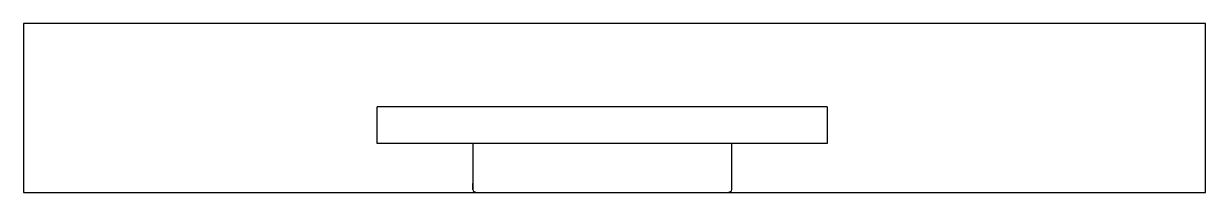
# Model space of a CAD drawing. Extents: x 70918 to 141299, y 54626 to 82696.
# Drawn here: x 73173 to 75273, y 70976 to 71276 of the extents above; entities that cross this region are included whole.
import ezdxf

# ---------------------------------------------------------------- set-up
doc = ezdxf.new("R2010")
doc.units = 0
doc.header["$LTSCALE"] = 1000
doc.header["$MEASUREMENT"] = 0
doc.layers.add('TL', color=4, linetype='Continuous')
doc.layers.add('洁具', color=8, linetype='Continuous')

# ---------------------------------------------------------------- blocks, each defined once
blk = doc.blocks.new('ffd')
at = {"layer": '洁具', "color": 252}
for p, q in [((-95947.1, -222210.7), (-96012.1, -222210.7)), ((-96012.1, -222210.7), (-96012.1, -223010.7)), ((-95947.1, -222210.7), (-95947.1, -223010.7)), ((-96099.1, -222832.7), (-96099.1, -222388.7)), ((-96094.1, -222380.5), (-96083.1, -222380.5)), ((-96094.1, -222380.5), (-96012.1, -222380.5)), ((-96094.1, -222840.9), (-96083.1, -222840.9)), ((-96012.1, -222840.9), (-96094.1, -222840.9)), ((-96012.1, -223010.7), (-95947.1, -223010.7))]:
    blk.add_line(p, q, dxfattribs=at)
blk.add_lwpolyline([(-96099.1, -221538.9), (-95799.1, -221538.9), (-95799.1, -223638.9), (-96099.1, -223638.9)], close=True, dxfattribs=at)
at = {"layer": '洁具', "color": 252, "extrusion": (0, 0, -1)}
for centre, start_param, end_param in [((-96094.1, -222388.7), -1.570796, 0), ((-96094.1, -222832.7), 3.141593, 4.712389)]:
    blk.add_ellipse(centre, major_axis=(0, 8.14), ratio=0.6139, start_param=start_param, end_param=end_param, dxfattribs=at)

msp = doc.modelspace()

# ---------------------------------------------------------------- block references
at = {"layer": 'TL', "xscale": -1, "rotation": 269.9999999997959}
msp.add_blockref('ffd', (296812.3, 167074.6), dxfattribs=at)

doc.saveas('drawing.dxf')
